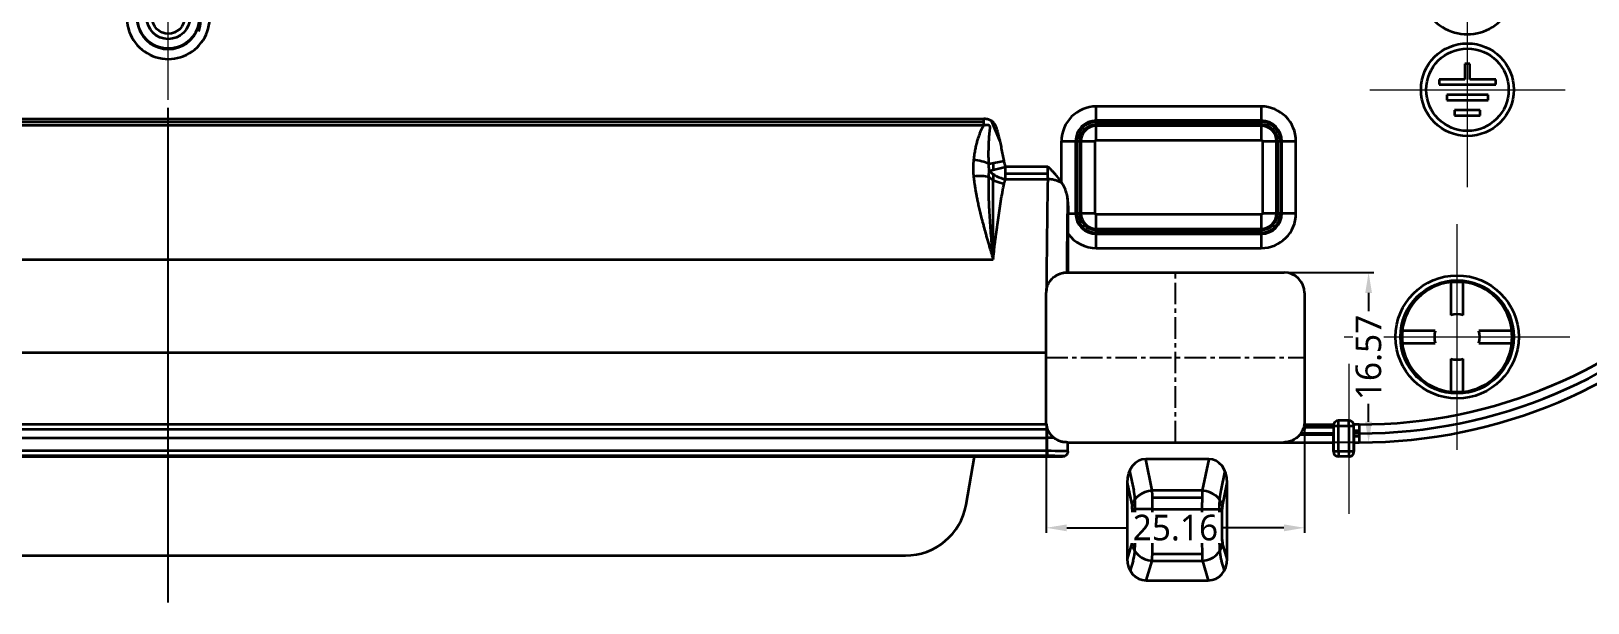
# Model space of a CAD drawing. Header units: millimetres. Extents: x -65 to 964, y 107 to 564.
# Drawn here: x 156.9 to 308.7, y 261.3 to 317.1 of the extents above; entities that cross this region are included whole.
import ezdxf

# ---------------------------------------------------------------- set-up
doc = ezdxf.new("R2010")
doc.units = ezdxf.units.MM
doc.linetypes.add('CENTER', pattern=[50.8, 31.75, -6.35, 6.35, -6.35])
doc.layers.add('1', color=7, linetype='Continuous', true_color=0xffffff)
doc.layers.add('10', color=7, linetype='Continuous', true_color=0xffffff)
doc.layers.add('dim', color=82, linetype='Continuous', lineweight=9)
doc.styles.add('Capful-A', font='')
doc.styles.get('Capful-A').set_extended_font_data('Microsoft YaHei')
doc.dimstyles.new('Capful-A-1.0', dxfattribs={"dimtxt": 2.5, "dimasz": 2.5, "dimexe": 1.5, "dimexo": 1, "dimgap": 1.5, "dimtad": 0, "dimdsep": 46, "dimtxsty": 'Capful-A', "dimcen": 0, "dimclrt": 2, "dimazin": 2, "dimtfac": 1, "dimtmove": 0, "dimatfit": 3, "dimfxl": 0, "dimtolj": 1, "dimtzin": 0, "dimarcsym": 0})

# ---------------------------------------------------------------- blocks, each defined once
blk = doc.blocks.new('*D31')
at = {"layer": 'Defpoints', "color": 0, "transparency": 16777216}
for p in [(255.88, 285.25), (281.05, 285.25), (281.05, 268.63)]:
    blk.add_point(p, dxfattribs=at)
at = {"layer": 'dim', "color": 0, "lineweight": -2, "transparency": 16777216}
for p, q in [((255.88, 284.75), (255.88, 268.13)), ((281.05, 284.75), (281.05, 268.13)), ((257.88, 268.63), (263.86, 268.63)), ((279.05, 268.63), (273.07, 268.63))]:
    blk.add_line(p, q, dxfattribs=at)
at = {"layer": 'dim', "color": 0, "transparency": 16777216}
for points in [[(257.88, 268.96), (257.88, 268.29), (255.88, 268.63)], [(279.05, 268.96), (279.05, 268.29), (281.05, 268.63)]]:
    blk.add_solid(points, dxfattribs=at)
at = {"layer": 'dim', "color": 2, "transparency": 16777216, "insert": (268.47, 268.63), "char_height": 2.5, "attachment_point": 5, "style": 'Capful-A', "bg_fill": 3, "box_fill_scale": 1.1, "bg_fill_color": 256, "bg_fill_true_color": 13158600, "bg_fill_transparency": 0}
blk.add_mtext('\\A1;25.16', dxfattribs=at)
blk = doc.blocks.new('*D32')
at = {"layer": 'Defpoints', "color": 0, "transparency": 16777216}
for p in [(277.63, 293.54), (287.3, 293.54), (279.05, 276.97)]:
    blk.add_point(p, dxfattribs=at)
at = {"layer": 'dim', "color": 0, "lineweight": -2, "transparency": 16777216}
for p, q in [((278.13, 293.54), (287.8, 293.54)), ((287.3, 291.54), (287.3, 289.77)), ((287.3, 278.97), (287.3, 280.74)), ((279.55, 276.97), (287.8, 276.97))]:
    blk.add_line(p, q, dxfattribs=at)
at = {"layer": 'dim', "color": 0, "transparency": 16777216}
for points in [[(286.97, 291.54), (287.63, 291.54), (287.3, 293.54)], [(286.97, 278.97), (287.63, 278.97), (287.3, 276.97)]]:
    blk.add_solid(points, dxfattribs=at)
at = {"layer": 'dim', "color": 2, "transparency": 16777216, "insert": (287.3, 285.25), "char_height": 2.5, "attachment_point": 5, "rotation": 90, "style": 'Capful-A', "bg_fill": 3, "box_fill_scale": 1.1, "bg_fill_color": 256, "bg_fill_true_color": 13158600, "bg_fill_transparency": 0}
blk.add_mtext('\\A1;16.57', dxfattribs=at)

msp = doc.modelspace()

# ---------------------------------------------------------------- linework, layer by layer
at = {"layer": '1', "color": 1, "linetype": 'CENTER', "ltscale": 1.52}
msp.add_line((170.301, 184.131), (170.301, 564.131), dxfattribs=at)
at = {"layer": '1', "color": 1, "linetype": 'CENTER', "lineweight": 18}
for p, q in [((296.931, 313.115), (296.931, 329.728)), ((170.301, 310.391), (170.301, 326.421)), ((296.931, 301.849), (296.931, 320.894)), ((287.408, 311.371), (306.453, 311.371)), ((295.926, 276.247), (295.926, 298.256)), ((284.921, 287.251), (306.93, 287.251)), ((285.373, 284.617), (285.373, 269.979))]:
    msp.add_line(p, q, dxfattribs=at)
at = {"layer": '10', "color": 7, "linetype": 'Continuous', "lineweight": 35}
for p, q in [((297.182, 313.884), (296.679, 313.884)), ((296.679, 313.884), (296.679, 312.376)), ((297.182, 312.376), (297.182, 313.884)), ((296.679, 312.376), (294.167, 312.376)), ((294.167, 312.376), (294.167, 311.874)), ((294.167, 311.874), (299.694, 311.874)), ((299.694, 312.376), (297.182, 312.376)), ((299.694, 311.874), (299.694, 312.376)), ((260.751, 308.236), (260.751, 309.738)), ((276.831, 309.738), (260.751, 309.738)), ((276.831, 309.738), (276.831, 308.236)), ((298.941, 310.869), (294.921, 310.869)), ((294.921, 310.869), (294.921, 310.366)), ((294.921, 310.366), (298.941, 310.366)), ((298.941, 310.366), (298.941, 310.869)), ((249.784, 308.19), (90.001, 308.19)), ((90.819, 308.529), (249.784, 308.529)), ((251.388, 306.331), (250.542, 308.327)), ((276.831, 308.356), (260.751, 308.356)), ((260.751, 307.967), (260.751, 308.236)), ((260.751, 308.236), (276.831, 308.236)), ((276.831, 308.236), (276.831, 307.967)), ((298.187, 309.361), (295.674, 309.361)), ((295.674, 309.361), (295.674, 308.859)), ((295.674, 308.859), (298.187, 308.859)), ((298.187, 308.859), (298.187, 309.361)), ((249.783, 307.87), (90.819, 307.87)), ((259.415, 307.683), (259.605, 307.492)), ((276.831, 307.967), (260.751, 307.967)), ((260.751, 306.465), (260.751, 307.967)), ((276.831, 307.846), (260.751, 307.846)), ((276.831, 307.967), (276.831, 306.465)), ((277.976, 307.492), (278.167, 307.683)), ((257.359, 302.347), (257.359, 306.346)), ((257.359, 306.346), (258.861, 306.346)), ((258.741, 306.346), (258.741, 299.311)), ((258.861, 299.311), (258.861, 306.346)), ((258.861, 306.346), (259.13, 306.346)), ((259.13, 306.346), (259.13, 299.311)), ((259.13, 306.346), (260.632, 306.346)), ((259.251, 306.346), (259.251, 299.311)), ((260.632, 299.311), (260.632, 306.346)), ((260.751, 306.465), (276.831, 306.465)), ((276.949, 306.346), (276.949, 299.311)), ((276.949, 306.346), (278.451, 306.346)), ((278.331, 299.311), (278.331, 306.346)), ((278.451, 306.346), (278.72, 306.346)), ((278.451, 299.311), (278.451, 306.346)), ((278.72, 306.346), (280.222, 306.346)), ((278.72, 306.346), (278.72, 299.311)), ((278.841, 299.311), (278.841, 306.346)), ((280.222, 299.311), (280.222, 306.346)), ((250.281, 304.151), (251.771, 304.439)), ((250.327, 303.455), (251.905, 303.863)), ((250.741, 303.562), (250.741, 304.24)), ((251.905, 302.636), (251.905, 303.863)), ((256.045, 303.863), (251.905, 303.863)), ((250.702, 294.816), (250.702, 302.566)), ((250.741, 302.546), (250.741, 303.11)), ((256.038, 303.165), (251.905, 303.165)), ((251.905, 302.636), (256.023, 302.636)), ((258.007, 300.054), (258.007, 299.311)), ((258.007, 299.311), (258.861, 299.311)), ((259.13, 299.311), (258.861, 299.311)), ((260.632, 299.311), (259.13, 299.311)), ((260.751, 297.691), (260.751, 299.193)), ((276.831, 299.193), (260.751, 299.193)), ((276.831, 299.193), (276.831, 297.691)), ((278.451, 299.311), (276.949, 299.311)), ((278.72, 299.311), (278.451, 299.311)), ((280.222, 299.311), (278.72, 299.311)), ((259.605, 298.166), (259.415, 297.975)), ((260.751, 297.811), (276.831, 297.811)), ((260.751, 297.422), (260.751, 297.691)), ((260.751, 297.691), (276.831, 297.691)), ((260.751, 295.92), (260.751, 297.422)), ((276.831, 297.422), (260.751, 297.422)), ((276.831, 297.691), (276.831, 297.422)), ((276.831, 297.422), (276.831, 295.92)), ((278.167, 297.975), (277.976, 298.166)), ((258.003, 293.538), (258.003, 297.324)), ((260.751, 297.301), (276.831, 297.301)), ((260.751, 295.92), (276.831, 295.92)), ((89.9, 294.819), (250.701, 294.819)), ((257.924, 293.538), (258.003, 293.538)), ((295.323, 292.603), (295.323, 289.379)), ((296.529, 289.379), (296.529, 292.603)), ((293.798, 287.854), (290.574, 287.854)), ((301.277, 287.854), (298.053, 287.854)), ((84.718, 285.744), (255.883, 285.744)), ((290.574, 286.648), (293.798, 286.648)), ((298.053, 286.648), (301.277, 286.648)), ((295.323, 285.124), (295.323, 281.9)), ((296.529, 281.9), (296.529, 285.124)), ((255.957, 278.218), (84.644, 278.218)), ((84.706, 278.75), (255.895, 278.75)), ((283.866, 277.704), (280.597, 277.704)), ((283.866, 277.839), (280.697, 277.839)), ((280.903, 278.224), (281.055, 278.224)), ((281.055, 278.224), (280.929, 278.29)), ((281.03, 278.708), (281.047, 278.708)), ((281.047, 278.968), (281.047, 278.708)), ((281.047, 278.709), (283.88, 278.709)), ((283.866, 278.414), (281.05, 278.414)), ((283.866, 278.59), (284.366, 278.59)), ((283.866, 278.59), (283.866, 277.839)), ((283.866, 276.073), (283.866, 277.908)), ((283.866, 277.839), (283.866, 276.968)), ((284.366, 278.59), (284.366, 279.09)), ((285.376, 279.09), (284.366, 279.09)), ((284.366, 276.073), (284.366, 278.59)), ((284.366, 278.59), (285.373, 278.59)), ((285.373, 278.59), (285.373, 276.073)), ((286.378, 278.709), (285.861, 278.709)), ((285.876, 277.839), (285.876, 278.59)), ((285.876, 278.129), (286.378, 278.129)), ((285.876, 277.91), (285.876, 276.073)), ((285.876, 276.968), (285.876, 277.839)), ((286.378, 277.839), (285.876, 277.839)), ((286.378, 278.709), (286.378, 277.839)), ((286.378, 277.839), (286.378, 276.968)), ((84.636, 277.418), (255.966, 277.418)), ((256.62, 277.418), (255.966, 277.418)), ((255.966, 276.126), (255.966, 277.418)), ((257.976, 276.073), (257.976, 276.968)), ((279.047, 276.968), (283.866, 276.968)), ((283.866, 276.968), (283.866, 276.073)), ((286.378, 277.548), (285.876, 277.548)), ((285.876, 276.073), (285.876, 276.968)), ((285.876, 276.968), (286.378, 276.968)), ((255.966, 276.126), (84.636, 276.126)), ((255.966, 275.643), (84.636, 275.643)), ((255.966, 275.626), (84.636, 275.626)), ((91.71, 275.601), (248.891, 275.601)), ((248.058, 270.878), (248.886, 275.573)), ((248.886, 275.573), (248.891, 275.601)), ((248.886, 275.573), (257.476, 275.573)), ((255.966, 276.126), (255.966, 275.626)), ((266.213, 272.275), (265.57, 275.332)), ((271.725, 275.332), (265.57, 275.332)), ((271.725, 275.332), (271.083, 272.275)), ((285.373, 276.073), (284.368, 276.073)), ((284.37, 276.073), (284.37, 275.573)), ((285.374, 275.573), (284.37, 275.573)), ((264.004, 274.198), (264.41, 272.268)), ((273.291, 274.198), (272.886, 272.268)), ((263.766, 273.012), (264.243, 270.743)), ((263.766, 273.012), (263.766, 265.606)), ((271.083, 272.275), (266.213, 272.275)), ((273.052, 270.743), (273.529, 273.012)), ((273.529, 265.606), (273.529, 273.012)), ((266.238, 270.437), (264.268, 270.437)), ((264.268, 270.437), (264.268, 267.481)), ((264.559, 267.481), (264.559, 270.437)), ((271.066, 271.556), (266.23, 271.556)), ((266.238, 270.437), (271.058, 270.437)), ((266.238, 267.481), (266.238, 270.437)), ((271.058, 270.437), (271.058, 267.481)), ((271.058, 270.437), (273.027, 270.437)), ((272.736, 270.437), (272.736, 267.481)), ((273.027, 267.481), (273.027, 270.437)), ((264.233, 267.135), (263.766, 265.606)), ((266.238, 267.481), (264.268, 267.481)), ((271.058, 267.481), (266.238, 267.481)), ((271.058, 267.481), (273.027, 267.481)), ((273.529, 265.606), (273.063, 267.135)), ((98.452, 265.92), (242.15, 265.92)), ((266.225, 266.096), (271.071, 266.096)), ((264.349, 265.408), (264.057, 264.449)), ((265.621, 263.498), (266.202, 265.403)), ((266.202, 265.403), (271.093, 265.403)), ((271.093, 265.403), (271.675, 263.498)), ((273.239, 264.449), (272.946, 265.408)), ((265.621, 263.498), (271.675, 263.498))]:
    msp.add_line(p, q, dxfattribs=at)
at = {"layer": '10', "color": 2, "linetype": 'Continuous', "lineweight": 35}
for p, q in [((258.003, 293.538), (279.055, 293.538)), ((255.883, 285.744), (255.883, 291.538)), ((281.047, 291.546), (281.047, 278.968)), ((255.883, 278.968), (255.883, 285.744)), ((257.976, 276.968), (257.883, 276.968)), ((257.976, 276.968), (279.047, 276.968))]:
    msp.add_line(p, q, dxfattribs=at)
at = {"layer": '10', "color": 1, "linetype": 'CENTER', "ltscale": 0.066281}
for p, q in [((268.469, 276.968), (268.469, 293.538)), ((255.883, 285.253), (281.055, 285.253))]:
    msp.add_line(p, q, dxfattribs=at)
at = {"layer": '10', "color": 7, "linetype": 'Continuous', "lineweight": 35}
for centre, radius in [((170.301, 318.406), 3.015), ((170.301, 318.406), 2.094), ((170.301, 318.406), 1.572), ((296.931, 311.371), 4.522), ((296.931, 311.371), 4.02), ((295.926, 287.251), 6.004), ((295.926, 287.251), 5.528), ((295.926, 287.251), 5.503)]:
    msp.add_circle(centre, radius, dxfattribs=at)
for centre, radius, start, end in [((286.378, 326.949), 49.981, 270, 0), ((286.378, 326.949), 49.11, 270, 0), ((286.378, 326.949), 48.24, 270, 0), ((296.931, 321.421), 4.627, 174.58735, 5.41265), ((170.301, 318.406), 4.04, 164.74252, 15.25748), ((170.301, 318.406), 3.067, 164.74252, 15.25747), ((260.751, 306.346), 3.391, 90, 180), ((276.831, 306.346), 3.391, 0, 90), ((260.751, 306.346), 2.01, 90, 180), ((260.751, 306.346), 1.89, 90, 180), ((276.831, 306.346), 2.01, 0, 90), ((276.831, 306.346), 1.89, 360, 90), ((260.751, 306.346), 1.62, 90, 180), ((260.751, 306.346), 1.5, 90, 180), ((276.831, 306.346), 1.62, 360, 90), ((276.831, 306.346), 1.5, 0, 90), ((260.751, 306.346), 0.119, 90, 180), ((276.831, 306.346), 0.119, 0, 90), ((260.751, 299.311), 2.01, 180, 270), ((260.751, 299.311), 1.89, 180, 270), ((260.751, 299.311), 1.62, 180, 270), ((260.751, 299.311), 1.5, 180, 270), ((260.751, 299.311), 0.119, 180, 270), ((276.831, 299.311), 1.5, 270, 0), ((276.831, 299.311), 2.01, 270, 0), ((276.831, 299.311), 3.391, 270, 0), ((276.831, 299.311), 1.89, 270, 0), ((276.831, 299.311), 1.62, 270, 0), ((276.831, 299.311), 0.119, 270, 0), ((260.751, 299.311), 3.391, 215.87944, 270), ((295.926, 287.251), 5.385, 96.42899, 173.57101), ((295.926, 287.251), 5.359, 83.53929, 96.46071), ((295.926, 287.251), 5.385, 6.42899, 83.57101), ((295.926, 287.251), 2.211, 74.17338, 105.82662), ((295.926, 287.251), 5.359, 173.53929, 186.46071), ((295.926, 287.251), 2.211, 164.17338, 195.82662), ((295.926, 287.251), 2.211, 344.17338, 15.82662), ((295.926, 287.251), 5.359, 353.53929, 6.46071), ((295.926, 287.251), 5.385, 186.42899, 263.57101), ((295.926, 287.251), 5.385, 276.42899, 353.57101), ((295.926, 287.251), 2.211, 254.17338, 285.82662), ((295.926, 287.251), 5.359, 263.53929, 276.46071), ((284.366, 278.59), 0.501, 90, 166.2177), ((285.376, 278.59), 0.5, 13.72613, 90), ((284.37, 276.073), 0.5, 180.00992, 270), ((285.375, 276.073), 0.5, 269.86411, 0.00548), ((242.15, 271.92), 6, 270, 350)]:
    msp.add_arc(centre, radius, start, end, dxfattribs=at)
at = {"layer": '10', "color": 2, "linetype": 'Continuous', "lineweight": 35}
msp.add_arc((279.055, 291.546), 1.992, 0, 90, dxfattribs=at)
at = {"layer": '10', "color": 7, "linetype": 'Continuous', "lineweight": 35}
for centre, major_axis, ratio, start_param, end_param in [((248.791, 303.863), (1.997, -0.227), 0.3259977, 0.7664551, 1.6078522), ((248.787, 302.261), (1.998, 0.216), 0.3261841, 0.6881112, 1.5356228), ((251.785, 303.422), (-1.967, 0.411), 0.5872417, 0.8354252, 1.6929965), ((251.905, 303.863), (-1.917, 0.605), 0.5920983, 0.8127463, 1.7555832), ((256.555, 285.744), (0, 27.678), 0.0242843, 0.9143175, 1.3504721), ((258.566, 285.744), (0, 27.678), 0.0261859, 0.9959018, 1.2853214), ((258.565, 285.744), (0, 25.668), 0.0261859, 0.9793965, 1.2622571), ((255.861, 277.418), (0, 2.01), 0.0523718, 4.712389, 5.2533442), ((255.966, 276.073), (-2.01, 0), 0.026234, 3.1415927, 4.712389), ((255.966, 275.573), (-2.01, 0), 0.0349208, 3.7054607, 4.712389), ((255.966, 275.573), (-1.51, 0), 0.0349208, 3.1300363, 4.712389), ((265.797, 272.721), (0.542, -2.578), 0.7591504, 2.9834007, 4.4423434), ((271.498, 272.721), (-0.542, -2.578), 0.7591504, 1.8408419, 3.2997846), ((266.213, 270.743), (-1.957, -0.411), 0.7591504, 4.5541954, 6.0131397), ((264.136, 270.437), (0, 2.4), 0.176327, 4.712389, 5.5805035), ((266.167, 270.437), (0, 2.4), 0.0293878, 4.712389, 5.5850536), ((271.128, 270.437), (0, 2.4), 0.0293878, 0.6981317, 1.5707963), ((271.083, 270.743), (1.957, -0.411), 0.7591504, 0.2700456, 1.72899), ((273.159, 270.437), (0, 2.4), 0.176327, 0.7026818, 1.5707963), ((264.198, 270.437), (0, 0.4), 0.176327, 4.712389, 5.5850536), ((273.098, 270.437), (0, 0.4), 0.176327, 0.6981317, 1.5707963), ((264.198, 267.481), (0, 0.4), 0.176327, 3.6651914, 4.712389), ((266.202, 267.135), (-1.913, 0.584), 0.8561015, 0.3426683, 1.8265311), ((264.136, 267.481), (0, 2.4), 0.176327, 3.6693481, 4.712389), ((266.167, 267.481), (0, 2.4), 0.0293878, 3.6651914, 4.712389), ((271.128, 267.481), (0, 2.4), 0.0293878, 1.5707963, 2.6179939), ((271.093, 267.135), (1.913, 0.584), 0.8561015, 4.4566542, 5.940517), ((273.159, 267.481), (0, 2.4), 0.176327, 1.5707963, 2.6138372), ((273.098, 267.481), (0, 0.4), 0.176327, 1.5707963, 2.6179939), ((265.797, 265.807), (-0.682, -2.234), 0.8561015, 5.0550573, 6.5389183), ((271.498, 265.807), (-0.682, 2.234), 0.8561015, 2.8858597, 4.3697207)]:
    msp.add_ellipse(centre, major_axis=major_axis, ratio=ratio, start_param=start_param, end_param=end_param, dxfattribs=at)
for points, knots in [([(173.262, 317.059), (173.591, 318.094), (173.523, 318.978), (173.124, 319.91), (173.026, 320.091), (172.812, 320.417), (172.697, 320.565), (172.459, 320.83), (172.341, 320.943), (172.12, 321.138), (172.016, 321.22), (171.84, 321.356), (171.767, 321.41), (171.656, 321.5), (171.619, 321.535), (171.599, 321.566), (171.596, 321.571), (171.594, 321.575)], [0, 0, 0, 0, 0.3895457, 0.3895457, 0.4884181, 0.4884181, 0.5872906, 0.5872906, 0.686163, 0.686163, 0.7850354, 0.7850354, 0.8839078, 0.8839078, 0.9827802, 0.9827802, 1, 1, 1, 1]), ([(173.261, 317.058), (173.629, 318.332), (173.433, 319.342), (172.888, 320.261), (172.8, 320.388), (172.619, 320.619), (172.525, 320.725), (172.343, 320.912), (172.255, 320.993), (172.172, 321.065)], [0, 0, 0, 0, 0.6556222, 0.6556222, 0.7713693, 0.7713693, 0.8871164, 0.8871164, 1, 1, 1, 1]), ([(249.784, 307.871), (249.784, 307.976), (249.784, 308.085), (249.784, 308.306), (249.784, 308.417), (249.784, 308.529)], [0, 0, 0, 0, 0.5, 0.5, 1, 1, 1, 1]), ([(251.771, 304.439), (251.732, 304.641), (251.693, 304.843), (251.614, 305.246), (251.574, 305.448), (251.491, 305.851), (251.449, 306.052), (251.383, 306.353), (251.361, 306.453), (251.314, 306.654), (251.29, 306.754), (251.24, 306.953), (251.214, 307.053), (251.158, 307.251), (251.129, 307.349), (251.081, 307.496), (251.064, 307.545), (251.029, 307.641), (251.011, 307.689), (250.972, 307.783), (250.951, 307.83), (250.905, 307.921), (250.88, 307.966), (250.839, 308.031), (250.818, 308.063), (250.794, 308.094), (250.778, 308.114), (250.77, 308.125), (250.728, 308.174), (250.691, 308.211), (250.614, 308.278), (250.572, 308.309), (250.506, 308.35), (250.483, 308.363), (250.437, 308.387), (250.414, 308.399), (250.343, 308.43), (250.295, 308.448), (250.22, 308.471), (250.195, 308.478), (250.145, 308.49), (250.119, 308.496), (250.043, 308.511), (249.991, 308.518), (249.888, 308.527), (249.836, 308.529), (249.784, 308.529)], [0, 0, 0, 0, 0.125, 0.125, 0.25, 0.25, 0.375, 0.375, 0.4375, 0.4375, 0.5, 0.5, 0.5625, 0.5625, 0.625, 0.625, 0.65625, 0.65625, 0.6875, 0.6875, 0.71875, 0.71875, 0.75, 0.75, 0.765625, 0.7734375, 0.7734375, 0.78125, 0.78125, 0.8125, 0.8125, 0.84375, 0.84375, 0.859375, 0.859375, 0.875, 0.875, 0.90625, 0.90625, 0.921875, 0.921875, 0.9375, 0.9375, 0.96875, 0.96875, 1, 1, 1, 1]), ([(249.782, 307.87), (249.735, 307.801), (249.644, 307.652), (249.512, 307.398), (249.386, 307.109), (249.266, 306.785), (249.153, 306.424), (249.046, 306.021), (248.949, 305.575), (248.862, 305.08), (248.812, 304.714), (248.791, 304.522)], [0, 0, 0, 0, 0.1109649, 0.2220943, 0.3332237, 0.4443531, 0.5554825, 0.6666118, 0.7777412, 0.8888706, 1, 1, 1, 1]), ([(250.281, 304.151), (250.274, 304.331), (250.27, 304.51), (250.264, 304.869), (250.263, 305.048), (250.264, 305.407), (250.267, 305.587), (250.277, 305.945), (250.284, 306.125), (250.298, 306.394), (250.303, 306.483), (250.316, 306.662), (250.322, 306.752), (250.338, 306.931), (250.346, 307.02), (250.36, 307.154), (250.365, 307.199), (250.374, 307.288), (250.38, 307.333), (250.387, 307.4), (250.389, 307.422), (250.394, 307.467), (250.397, 307.489), (250.401, 307.534), (250.403, 307.556), (250.407, 307.601), (250.408, 307.623), (250.409, 307.657), (250.409, 307.668), (250.409, 307.691), (250.409, 307.702), (250.407, 307.725), (250.406, 307.736), (250.403, 307.759), (250.4, 307.77), (250.396, 307.786), (250.394, 307.792), (250.39, 307.802), (250.387, 307.808), (250.379, 307.823), (250.373, 307.833), (250.362, 307.846), (250.358, 307.85), (250.35, 307.859), (250.346, 307.862), (250.333, 307.873), (250.323, 307.879), (250.304, 307.891), (250.293, 307.895), (250.272, 307.904), (250.261, 307.908), (250.228, 307.917), (250.206, 307.921), (250.161, 307.927), (250.138, 307.928), (250.093, 307.929), (250.071, 307.928), (250.026, 307.925), (250.003, 307.922), (249.958, 307.915), (249.936, 307.911), (249.87, 307.897), (249.826, 307.885), (249.783, 307.87)], [0, 0, 0, 0, 0.125, 0.125, 0.25, 0.25, 0.375, 0.375, 0.5, 0.5, 0.5625, 0.5625, 0.625, 0.625, 0.6875, 0.6875, 0.71875, 0.71875, 0.75, 0.75, 0.765625, 0.765625, 0.78125, 0.78125, 0.796875, 0.796875, 0.8125, 0.8125, 0.8203125, 0.8203125, 0.828125, 0.828125, 0.8359375, 0.8359375, 0.84375, 0.84375, 0.8476563, 0.8476563, 0.8515625, 0.8515625, 0.859375, 0.859375, 0.8632813, 0.8632813, 0.8671875, 0.8671875, 0.875, 0.875, 0.8828125, 0.8828125, 0.890625, 0.890625, 0.90625, 0.90625, 0.921875, 0.921875, 0.9375, 0.9375, 0.953125, 0.953125, 0.96875, 0.96875, 1, 1, 1, 1]), ([(248.791, 304.522), (248.788, 304.499), (248.783, 304.453), (248.777, 304.385), (248.771, 304.318), (248.766, 304.253), (248.762, 304.189), (248.756, 304.079), (248.751, 303.923), (248.748, 303.744), (248.749, 303.588), (248.752, 303.453), (248.756, 303.351), (248.759, 303.283), (248.761, 303.248), (248.763, 303.213), (248.765, 303.178), (248.767, 303.142), (248.77, 303.106), (248.773, 303.069), (248.776, 303.033), (248.78, 302.995), (248.783, 302.958), (248.786, 302.933), (248.787, 302.92)], [0, 0, 0, 0, 0.0434804, 0.0860848, 0.1278252, 0.1687159, 0.2087726, 0.2480121, 0.3747769, 0.4997018, 0.5830581, 0.6669616, 0.7515443, 0.7729594, 0.7946012, 0.8164722, 0.8385753, 0.8609131, 0.8834881, 0.9063028, 0.9293594, 0.95266, 0.9762063, 1, 1, 1, 1]), ([(250.327, 303.455), (250.32, 303.513), (250.314, 303.571), (250.303, 303.687), (250.298, 303.745), (250.29, 303.861), (250.287, 303.919), (250.282, 304.035), (250.281, 304.093), (250.281, 304.151)], [0, 0, 0, 0, 0.25, 0.25, 0.5, 0.5, 0.75, 0.75, 1, 1, 1, 1]), ([(251.905, 303.863), (251.88, 303.959), (251.856, 304.054), (251.822, 304.198), (251.811, 304.246), (251.79, 304.342), (251.78, 304.39), (251.771, 304.439)], [0, 0, 0, 0, 0.5, 0.5, 0.75, 0.75, 1, 1, 1, 1]), ([(256.023, 302.636), (256.023, 302.643), (256.024, 302.655), (256.024, 302.674), (256.025, 302.693), (256.026, 302.712), (256.026, 302.732), (256.027, 302.751), (256.028, 302.771), (256.028, 302.79), (256.029, 302.81), (256.03, 302.83), (256.03, 302.85), (256.031, 302.87), (256.032, 302.891), (256.032, 302.911), (256.033, 302.932), (256.033, 302.952), (256.034, 302.973), (256.034, 302.994), (256.035, 303.014), (256.035, 303.035), (256.036, 303.056), (256.036, 303.077), (256.037, 303.099), (256.037, 303.12), (256.038, 303.141), (256.038, 303.162), (256.038, 303.184), (256.039, 303.205), (256.039, 303.227), (256.04, 303.249), (256.04, 303.27), (256.04, 303.292), (256.041, 303.314), (256.041, 303.335), (256.041, 303.357), (256.042, 303.379), (256.042, 303.401), (256.042, 303.423), (256.042, 303.445), (256.043, 303.467), (256.043, 303.489), (256.043, 303.511), (256.043, 303.533), (256.043, 303.555), (256.044, 303.577), (256.044, 303.599), (256.044, 303.621), (256.044, 303.643), (256.044, 303.665), (256.044, 303.687), (256.044, 303.709), (256.045, 303.731), (256.045, 303.753), (256.045, 303.775), (256.045, 303.797), (256.045, 303.819), (256.045, 303.841), (256.045, 303.856), (256.045, 303.863)], [0, 0, 0, 0, 0.0178838, 0.035745, 0.0535835, 0.0713995, 0.0891928, 0.1069635, 0.1247116, 0.142437, 0.1601399, 0.1778202, 0.1954779, 0.213113, 0.2307255, 0.2483154, 0.2658828, 0.2834276, 0.3009499, 0.3184495, 0.3359267, 0.3533813, 0.3708133, 0.3882228, 0.4056098, 0.4229743, 0.4403162, 0.4576356, 0.4749325, 0.4922069, 0.5094588, 0.5266882, 0.5438951, 0.5610795, 0.5782415, 0.5953809, 0.612498, 0.6295925, 0.6466646, 0.6637142, 0.6807414, 0.6977461, 0.7147284, 0.7316883, 0.7486257, 0.7655407, 0.7824333, 0.7993035, 0.8161513, 0.8329767, 0.8497797, 0.8665603, 0.8833186, 0.9000544, 0.9167679, 0.933459, 0.9501278, 0.9667742, 0.9833983, 1, 1, 1, 1]), ([(257.359, 302.347), (257.352, 302.357), (257.338, 302.379), (257.317, 302.411), (257.295, 302.443), (257.273, 302.475), (257.25, 302.507), (257.227, 302.539), (257.203, 302.572), (257.179, 302.605), (257.155, 302.637), (257.13, 302.67), (257.105, 302.703), (257.079, 302.736), (257.053, 302.769), (257.027, 302.803), (257, 302.836), (256.972, 302.869), (256.945, 302.903), (256.917, 302.936), (256.888, 302.97), (256.859, 303.004), (256.83, 303.037), (256.801, 303.071), (256.771, 303.105), (256.725, 303.156), (256.662, 303.226), (256.58, 303.315), (256.491, 303.409), (256.404, 303.5), (256.314, 303.592), (256.22, 303.688), (256.127, 303.781), (256.068, 303.84), (256.045, 303.863)], [0, 0, 0, 0, 0.0189085, 0.038002, 0.057278, 0.0767342, 0.0963683, 0.116178, 0.136161, 0.1563153, 0.1766386, 0.1971289, 0.2177842, 0.2386022, 0.2595807, 0.2807178, 0.3020114, 0.3234595, 0.3450605, 0.3668125, 0.3887139, 0.4107633, 0.4329592, 0.4553004, 0.4777857, 0.5004141, 0.5571263, 0.6177675, 0.6822722, 0.7505823, 0.804494, 0.8753573, 0.9508241, 1, 1, 1, 1]), ([(248.787, 302.92), (248.792, 302.873), (248.803, 302.78), (248.82, 302.637), (248.838, 302.492), (248.858, 302.343), (248.879, 302.192), (248.901, 302.037), (248.926, 301.88), (248.952, 301.719), (248.979, 301.555), (249.008, 301.388), (249.039, 301.219), (249.087, 300.96), (249.158, 300.599), (249.259, 300.125), (249.376, 299.611), (249.486, 299.16), (249.585, 298.766), (249.673, 298.424), (249.797, 297.956), (249.93, 297.474), (250.068, 296.983), (250.183, 296.58), (250.299, 296.18), (250.409, 295.806), (250.512, 295.455), (250.609, 295.129), (250.671, 294.919), (250.701, 294.819)], [0, 0, 0, 0, 0.0168432, 0.0340732, 0.0516909, 0.0696966, 0.0880908, 0.1068737, 0.1260453, 0.1456054, 0.1655535, 0.1858891, 0.206611, 0.2277181, 0.2807889, 0.3389645, 0.4022222, 0.4705626, 0.5060591, 0.5484123, 0.5976047, 0.6803103, 0.7282408, 0.7811065, 0.8309292, 0.8777211, 0.921492, 0.9622497, 1, 1, 1, 1]), ([(250.701, 294.819), (250.698, 294.862), (250.694, 294.905), (250.687, 294.991), (250.683, 295.034), (250.672, 295.163), (250.665, 295.249), (250.643, 295.506), (250.629, 295.677), (250.587, 296.19), (250.559, 296.531), (250.505, 297.21), (250.479, 297.548), (250.43, 298.221), (250.407, 298.557), (250.365, 299.225), (250.346, 299.558), (250.313, 300.222), (250.3, 300.552), (250.28, 301.21), (250.274, 301.538), (250.272, 302.192), (250.276, 302.517), (250.286, 302.841)], [0, 0, 0, 0, 0.015625, 0.015625, 0.03125, 0.03125, 0.0625, 0.0625, 0.125, 0.125, 0.25, 0.25, 0.375, 0.375, 0.5, 0.5, 0.625, 0.625, 0.75, 0.75, 0.875, 0.875, 1, 1, 1, 1]), ([(250.286, 302.841), (250.286, 302.893), (250.287, 302.944), (250.291, 303.047), (250.293, 303.098), (250.301, 303.201), (250.305, 303.252), (250.315, 303.354), (250.321, 303.404), (250.327, 303.455)], [0, 0, 0, 0, 0.25, 0.25, 0.5, 0.5, 0.75, 0.75, 1, 1, 1, 1]), ([(250.702, 294.819), (250.707, 294.86), (250.711, 294.902), (250.721, 294.985), (250.735, 295.109), (250.75, 295.233), (250.778, 295.48), (250.798, 295.645), (250.856, 296.136), (250.894, 296.461), (250.973, 297.104), (251.013, 297.424), (251.095, 298.056), (251.137, 298.369), (251.222, 298.99), (251.266, 299.297), (251.357, 299.903), (251.452, 300.502), (251.555, 301.086), (251.664, 301.661), (251.722, 301.945), (251.785, 302.225)], [0, 0, 0, 0, 0.015625, 0.015625, 0.03125, 0.0625, 0.0625, 0.125, 0.125, 0.25, 0.25, 0.375, 0.375, 0.5, 0.5, 0.625, 0.625, 0.75, 0.875, 0.875, 1, 1, 1, 1]), ([(251.785, 302.225), (251.793, 302.26), (251.802, 302.295), (251.82, 302.364), (251.83, 302.398), (251.86, 302.501), (251.882, 302.569), (251.905, 302.636)], [0, 0, 0, 0, 0.25, 0.25, 0.5, 0.5, 1, 1, 1, 1]), ([(257.399, 302.286), (257.307, 302.34), (257.207, 302.389), (256.993, 302.474), (256.88, 302.511), (256.645, 302.571), (256.524, 302.594), (256.275, 302.626), (256.149, 302.635), (256.023, 302.636)], [0, 0, 0, 0, 0.25, 0.25, 0.5, 0.5, 0.75, 0.75, 1, 1, 1, 1]), ([(258.007, 300.054), (258.007, 300.153), (258.004, 300.251), (257.995, 300.446), (257.987, 300.544), (257.966, 300.737), (257.953, 300.833), (257.919, 301.024), (257.899, 301.119), (257.851, 301.308), (257.823, 301.401), (257.775, 301.541), (257.758, 301.587), (257.722, 301.679), (257.703, 301.724), (257.643, 301.859), (257.599, 301.946), (257.504, 302.119), (257.453, 302.203), (257.399, 302.286)], [0, 0, 0, 0, 0.125, 0.125, 0.25, 0.25, 0.375, 0.375, 0.5, 0.5, 0.625, 0.625, 0.6875, 0.6875, 0.75, 0.75, 0.875, 0.875, 1, 1, 1, 1]), ([(258.003, 297.324), (258.003, 297.49), (258.003, 297.656), (258.004, 297.987), (258.004, 298.152), (258.005, 298.483), (258.006, 298.648), (258.006, 298.896), (258.006, 298.979), (258.007, 299.145), (258.007, 299.228), (258.007, 299.311)], [0, 0, 0, 0, 0.25, 0.25, 0.5, 0.5, 0.75, 0.75, 0.875, 0.875, 1, 1, 1, 1]), ([(280.945, 278.338), (280.964, 278.318), (280.982, 278.299), (281.009, 278.271), (281.019, 278.261), (281.037, 278.242), (281.046, 278.233), (281.055, 278.224)], [0, 0, 0, 0, 0.5, 0.5, 0.75, 0.75, 1, 1, 1, 1]), ([(281.047, 278.708), (281.047, 278.703), (281.047, 278.692), (281.047, 278.676), (281.047, 278.66), (281.047, 278.644), (281.047, 278.628), (281.047, 278.612), (281.047, 278.596), (281.048, 278.58), (281.048, 278.564), (281.048, 278.548), (281.048, 278.532), (281.048, 278.516), (281.049, 278.5), (281.049, 278.485), (281.049, 278.469), (281.049, 278.453), (281.05, 278.437), (281.05, 278.421), (281.05, 278.406), (281.05, 278.39), (281.051, 278.375), (281.051, 278.359), (281.052, 278.344), (281.052, 278.328), (281.052, 278.313), (281.053, 278.298), (281.053, 278.283), (281.054, 278.268), (281.054, 278.253), (281.055, 278.238), (281.055, 278.229), (281.055, 278.224)], [0, 0, 0, 0, 0.0315746, 0.0631944, 0.0948595, 0.1265699, 0.1583257, 0.1901268, 0.2219733, 0.2538653, 0.2858027, 0.3177857, 0.3498142, 0.3818882, 0.4140079, 0.4461733, 0.4783843, 0.510641, 0.5429435, 0.5752917, 0.6076858, 0.6401257, 0.6726115, 0.7051432, 0.7377209, 0.7703445, 0.8030141, 0.8357298, 0.8684916, 0.9012995, 0.9341535, 0.9670536, 1, 1, 1, 1]), ([(285.373, 278.59), (285.373, 278.623), (285.373, 278.656), (285.373, 278.72), (285.373, 278.751), (285.373, 278.812), (285.373, 278.841), (285.373, 278.895), (285.373, 278.92), (285.373, 278.967), (285.373, 278.987), (285.373, 279.024), (285.373, 279.039), (285.373, 279.064), (285.373, 279.074), (285.373, 279.087), (285.373, 279.09), (285.373, 279.09)], [0, 0, 0, 0, 0.125, 0.125, 0.25, 0.25, 0.375, 0.375, 0.5, 0.5, 0.625, 0.625, 0.75, 0.75, 0.875, 0.875, 1, 1, 1, 1]), ([(285.373, 278.59), (285.406, 278.59), (285.439, 278.59), (285.503, 278.59), (285.534, 278.59), (285.595, 278.59), (285.624, 278.59), (285.678, 278.59), (285.703, 278.59), (285.75, 278.59), (285.77, 278.59), (285.807, 278.59), (285.822, 278.59), (285.847, 278.59), (285.856, 278.59), (285.869, 278.59), (285.872, 278.59), (285.872, 278.59)], [0, 0, 0, 0, 0.125, 0.125, 0.25, 0.25, 0.375, 0.375, 0.5, 0.5, 0.625, 0.625, 0.75, 0.75, 0.875, 0.875, 1, 1, 1, 1]), ([(257.976, 276.073), (257.976, 276.04), (257.973, 276.008), (257.963, 275.96), (257.959, 275.944), (257.95, 275.912), (257.944, 275.897), (257.925, 275.851), (257.91, 275.823), (257.883, 275.782), (257.873, 275.769), (257.852, 275.743), (257.841, 275.731), (257.806, 275.696), (257.781, 275.676), (257.74, 275.648), (257.726, 275.64), (257.697, 275.624), (257.668, 275.61), (257.637, 275.599), (257.606, 275.59), (257.59, 275.586), (257.541, 275.576), (257.509, 275.573), (257.476, 275.573)], [0, 0, 0, 0, 0.125, 0.125, 0.1875, 0.1875, 0.25, 0.25, 0.375, 0.375, 0.4375, 0.4375, 0.5, 0.5, 0.625, 0.625, 0.6875, 0.6875, 0.75, 0.8125, 0.8125, 0.875, 0.875, 1, 1, 1, 1]), ([(284.368, 276.073), (284.335, 276.073), (284.303, 276.073), (284.238, 276.073), (284.207, 276.073), (284.146, 276.073), (284.117, 276.073), (284.063, 276.073), (284.038, 276.073), (283.992, 276.073), (283.971, 276.073), (283.935, 276.073), (283.919, 276.073), (283.894, 276.073), (283.885, 276.073), (283.873, 276.073), (283.869, 276.073), (283.87, 276.073)], [0, 0, 0, 0, 0.125, 0.125, 0.25, 0.25, 0.375, 0.375, 0.5, 0.5, 0.625, 0.625, 0.75, 0.75, 0.875, 0.875, 1, 1, 1, 1]), ([(285.373, 276.073), (285.373, 276.069), (285.373, 276.062), (285.373, 276.051), (285.373, 276.039), (285.373, 276.028), (285.373, 276.017), (285.373, 276.006), (285.373, 275.995), (285.373, 275.984), (285.373, 275.972), (285.374, 275.961), (285.374, 275.95), (285.374, 275.939), (285.374, 275.928), (285.374, 275.917), (285.374, 275.906), (285.374, 275.895), (285.374, 275.884), (285.375, 275.873), (285.375, 275.862), (285.375, 275.85), (285.375, 275.839), (285.375, 275.828), (285.375, 275.817), (285.375, 275.806), (285.375, 275.795), (285.376, 275.784), (285.376, 275.774), (285.376, 275.763), (285.376, 275.752), (285.376, 275.742), (285.376, 275.732), (285.376, 275.722), (285.376, 275.714), (285.376, 275.705), (285.376, 275.696), (285.376, 275.687), (285.376, 275.678), (285.376, 275.669), (285.376, 275.66), (285.376, 275.652), (285.376, 275.643), (285.376, 275.635), (285.376, 275.627), (285.376, 275.619), (285.376, 275.612), (285.376, 275.605), (285.376, 275.598), (285.375, 275.593), (285.375, 275.587), (285.375, 275.583), (285.374, 275.579), (285.374, 275.576), (285.374, 275.574), (285.374, 275.574), (285.374, 275.573)], [0, 0, 0, 0, 0.0146755, 0.0292956, 0.0438752, 0.0584293, 0.0729727, 0.0875199, 0.1020854, 0.1166833, 0.1313273, 0.1460311, 0.1608076, 0.1756696, 0.1906294, 0.2056987, 0.220889, 0.2362111, 0.2516752, 0.2672914, 0.2830688, 0.2990163, 0.3151422, 0.3314541, 0.3479594, 0.3646646, 0.381576, 0.3986993, 0.4160395, 0.4336014, 0.4513891, 0.4694063, 0.4876563, 0.5033093, 0.5195299, 0.5363271, 0.5537089, 0.5716829, 0.5902557, 0.6094332, 0.6292206, 0.6496222, 0.6706416, 0.6922815, 0.7145437, 0.7374292, 0.7609377, 0.7850684, 0.8098189, 0.8351861, 0.8611654, 0.8877513, 0.9149366, 0.9427132, 0.9710714, 1, 1, 1, 1]), ([(285.875, 276.073), (285.875, 276.073), (285.872, 276.073), (285.859, 276.073), (285.849, 276.073), (285.824, 276.073), (285.808, 276.073), (285.772, 276.073), (285.751, 276.073), (285.704, 276.073), (285.679, 276.073), (285.624, 276.073), (285.595, 276.073), (285.535, 276.073), (285.503, 276.073), (285.439, 276.073), (285.406, 276.073), (285.373, 276.073)], [0, 0, 0, 0, 0.125, 0.125, 0.25, 0.25, 0.375, 0.375, 0.5, 0.5, 0.625, 0.625, 0.75, 0.75, 0.875, 0.875, 1, 1, 1, 1])]:
    msp.add_open_spline(points, degree=3, knots=knots, dxfattribs=at)
for points in [[(257.359, 302.347), (257.373, 302.327), (257.386, 302.307), (257.399, 302.286)], [(257.883, 293.538), (257.907, 293.538), (257.921, 293.538), (257.924, 293.538)], [(280.919, 278.263), (280.964, 278.25), (281.01, 278.237), (281.055, 278.224)], [(283.866, 278.59), (283.866, 278.63), (283.87, 278.669), (283.88, 278.708)], [(285.861, 278.709), (285.871, 278.67), (285.876, 278.63), (285.876, 278.59)]]:
    msp.add_open_spline(points, degree=3, dxfattribs=at)
at = {"layer": '10', "color": 2, "linetype": 'Continuous', "lineweight": 35}
for points, knots in [([(255.899, 291.793), (255.909, 291.871), (255.924, 291.947), (255.961, 292.098), (255.984, 292.171), (256.025, 292.28), (256.04, 292.316), (256.071, 292.386), (256.088, 292.421), (256.142, 292.525), (256.181, 292.591), (256.266, 292.717), (256.311, 292.777), (256.384, 292.863), (256.422, 292.905), (256.461, 292.944), (256.487, 292.971), (256.501, 292.984), (256.622, 293.098), (256.736, 293.182), (256.881, 293.27), (256.925, 293.294), (256.969, 293.317), (256.998, 293.332), (257.013, 293.339), (257.085, 293.373), (257.142, 293.397), (257.252, 293.437), (257.306, 293.454), (257.383, 293.475), (257.408, 293.481), (257.445, 293.49), (257.457, 293.492), (257.481, 293.498), (257.54, 293.509), (257.593, 293.518), (257.671, 293.527), (257.707, 293.531), (257.755, 293.534), (257.77, 293.535), (257.799, 293.537), (257.812, 293.537), (257.848, 293.538), (257.868, 293.538), (257.883, 293.538)], [0, 0, 0, 0, 0.0625, 0.0625, 0.125, 0.125, 0.15625, 0.15625, 0.1875, 0.1875, 0.25, 0.25, 0.3125, 0.3125, 0.34375, 0.359375, 0.359375, 0.375, 0.375, 0.5, 0.5, 0.53125, 0.546875, 0.546875, 0.5625, 0.5625, 0.625, 0.625, 0.6875, 0.6875, 0.71875, 0.71875, 0.734375, 0.734375, 0.75, 0.8125, 0.8125, 0.875, 0.875, 0.90625, 0.90625, 0.9375, 0.9375, 1, 1, 1, 1]), ([(256.62, 277.418), (256.537, 277.485), (256.459, 277.56), (256.317, 277.719), (256.253, 277.805), (256.181, 277.918), (256.167, 277.941), (256.14, 277.987), (256.102, 278.056), (256.069, 278.126), (256.008, 278.266), (255.976, 278.36), (255.951, 278.453)], [0, 0, 0, 0, 0.25, 0.25, 0.5, 0.5, 0.5625, 0.5625, 0.625, 0.75, 0.75, 1, 1, 1, 1]), ([(280.697, 277.839), (280.683, 277.818), (280.667, 277.795), (280.632, 277.748), (280.612, 277.723), (280.58, 277.684), (280.569, 277.67), (280.545, 277.643), (280.533, 277.63), (280.496, 277.589), (280.469, 277.561), (280.427, 277.52), (280.412, 277.506), (280.382, 277.479), (280.367, 277.466), (280.32, 277.425), (280.288, 277.399), (280.188, 277.323), (280.117, 277.276), (280.005, 277.212), (279.966, 277.191), (279.888, 277.153), (279.849, 277.135), (279.729, 277.086), (279.647, 277.058), (279.522, 277.025), (279.48, 277.015), (279.416, 277.002), (279.394, 276.998), (279.351, 276.991), (279.329, 276.988), (279.221, 276.974), (279.134, 276.968), (279.047, 276.968)], [0, 0, 0, 0, 0.0625, 0.0625, 0.125, 0.125, 0.15625, 0.15625, 0.1875, 0.1875, 0.25, 0.25, 0.28125, 0.28125, 0.3125, 0.3125, 0.375, 0.375, 0.5, 0.5, 0.5625, 0.5625, 0.625, 0.625, 0.75, 0.75, 0.8125, 0.8125, 0.84375, 0.84375, 0.875, 0.875, 1, 1, 1, 1]), ([(280.697, 277.839), (280.713, 277.862), (280.73, 277.887), (280.765, 277.943), (280.782, 277.973), (280.809, 278.021), (280.818, 278.038), (280.836, 278.073), (280.844, 278.091), (280.87, 278.145), (280.887, 278.184), (280.903, 278.224)], [0, 0, 0, 0, 0.25, 0.25, 0.5, 0.5, 0.625, 0.625, 0.75, 0.75, 1, 1, 1, 1]), ([(281.03, 278.708), (281.026, 278.676), (281.021, 278.644), (281.009, 278.581), (281.003, 278.549), (280.989, 278.487), (280.981, 278.457), (280.964, 278.396), (280.955, 278.367), (280.945, 278.338)], [0, 0, 0, 0, 0.25, 0.25, 0.5, 0.5, 0.75, 0.75, 1, 1, 1, 1]), ([(257.883, 276.968), (257.858, 276.968), (257.829, 276.969), (257.761, 276.972), (257.723, 276.974), (257.659, 276.981), (257.636, 276.983), (257.601, 276.988), (257.588, 276.99), (257.564, 276.994), (257.501, 277.004), (257.434, 277.018), (257.32, 277.048), (257.26, 277.067), (257.181, 277.095), (257.165, 277.101), (257.133, 277.114), (257.086, 277.134), (257.037, 277.156), (256.94, 277.203), (256.876, 277.239), (256.779, 277.3), (256.747, 277.322), (256.683, 277.368), (256.651, 277.392), (256.62, 277.418)], [0, 0, 0, 0, 0.125, 0.125, 0.25, 0.25, 0.3125, 0.3125, 0.34375, 0.34375, 0.375, 0.5, 0.5, 0.625, 0.625, 0.65625, 0.65625, 0.6875, 0.75, 0.75, 0.875, 0.875, 0.9375, 0.9375, 1, 1, 1, 1])]:
    msp.add_open_spline(points, degree=3, knots=knots, dxfattribs=at)
for points in [[(255.883, 291.538), (255.883, 291.624), (255.889, 291.709), (255.899, 291.793)], [(255.895, 278.75), (255.887, 278.822), (255.883, 278.894), (255.883, 278.968)], [(255.895, 278.75), (255.905, 278.656), (255.923, 278.557), (255.951, 278.453)], [(280.919, 278.263), (280.914, 278.25), (280.909, 278.237), (280.903, 278.224)], [(280.919, 278.263), (280.928, 278.287), (280.936, 278.312), (280.945, 278.338)], [(281.047, 278.968), (281.047, 278.881), (281.041, 278.795), (281.03, 278.708)]]:
    msp.add_open_spline(points, degree=3, dxfattribs=at)

# ---------------------------------------------------------------- next in the draw order: dimensions: what is measured, and where the dimension line sits
at = {"layer": 'dim'}
dim = msp.add_linear_dim(base=(281.047, 268.625), p1=(255.883, 285.253), p2=(281.047, 285.253), dimstyle='Capful-A-1.0', override={"dimasz": 2, "dimexe": 0.49975, "dimexo": 0.49975, "dimgap": 0.49975}, dxfattribs=at)
dim.commit()
dim.dimension.update_dxf_attribs({"geometry": '*D31', "text_midpoint": (268.465, 268.625), "dimtype": 160})

# ---------------------------------------------------------------- next in the draw order: dimensions: what is measured, and where the dimension line sits
dim = msp.add_linear_dim(base=(287.299, 293.538), p1=(279.047, 276.968), p2=(277.63, 293.538), angle=90, dimstyle='Capful-A-1.0', override={"dimasz": 2, "dimexe": 0.49975, "dimexo": 0.49975, "dimgap": 0.49975}, dxfattribs=at)
dim.commit()
dim.dimension.update_dxf_attribs({"geometry": '*D32', "text_midpoint": (287.299, 285.253)})

doc.saveas('drawing.dxf')
